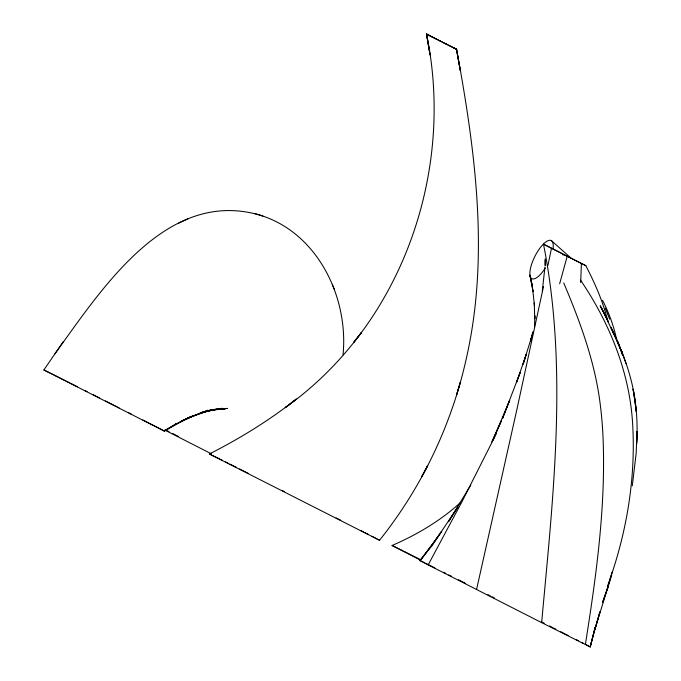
<?xml version="1.0" encoding="UTF-8"?>
<svg xmlns="http://www.w3.org/2000/svg" width="681" height="681" viewBox="0 0 681 681"><rect width="100%" height="100%" fill="white"/><g stroke="black" fill="none" stroke-linecap="round" stroke-linejoin="round"><path stroke-width="1.02" d="M545.285 260.091L545.192 265.573L545.149 258.882M534.534 326.854L534.84 315.669L534.747 318.768L534.262 302.977L534.483 305.692L532.729 289.697M562.302 253.8L581.387 263.453L580.706 282.547M343.028 354.844C348.791 297.103 317.295 232.085 259.044 214.864C165.662 188.416 101.239 290.029 54.999 353.66M544.962 267.02L542.272 291.034M590.274 646.95L595.041 627.524L590.24 646.95L541.65 622.621C553.006 497.249 568.269 368.906 543.481 244.173L561.093 253.009M632.3 485.774L636.173 453.291L636.982 431.558L636.667 443.544C637.816 425.336 636.752 406.983 633.066 389.106L636.301 411.511L634.947 399.594L635.245 401.398C631.798 375.589 622.502 350.979 611.163 327.68L622.315 353.235L621.208 350.153L626.069 363.654M585.354 644.584C596.318 575.309 606.167 505.191 602.923 434.87A100.175 20.719 89.3 0 0 600.438 406.029C595.449 363.211 580.425 322.419 563.723 282.955M547.916 265.437L551.499 248.301L543.532 244.207M543.506 286.463L517.024 408.889L476.538 589.61M567.196 256.286L559.629 283.832M532.593 333.349L530.465 340.968L533.3 331.553L523.119 364.199L526.26 354.409L516.479 382.611L520.25 372.311L502.595 418.347L509.66 400.351L492.882 440.164L501.344 420.943L491.759 441.926M612.057 572.236L607.435 588.554L602.634 602.234L608.193 586.196L594.794 629.67L599.918 611.759L590.104 646.839L586.298 644.83M611.734 575.028L607.435 588.554L608.193 586.196M607.639 585.745C625.975 535.445 635.484 481.595 632.845 428.017C630.683 374.78 610.244 323.858 580.527 280.138M496.151 434.095L461.871 501.914L428.179 564.881L419.956 560.557L432.333 544.902L420.134 560.659L441.688 531.427L431.15 546.715L457.896 507.03L448.498 521.697L470.792 485.119M154.774 426.085L164.121 430.954L176.575 423.565L164.3 431.073L43.882 369.97L63.086 341.896M428.136 34.859L426.493 34.059L430.026 54.923L426.553 34.076C455.18 172.455 401.552 325.024 285.228 407.63L296.329 399.049C269.387 420.356 240.001 438.428 209.399 453.98L379.521 540.288C422.135 486.906 452.193 423.625 466.681 356.87C489.435 255.264 475.21 150.348 456.593 49.33L455.138 48.564M460.424 502.629C440.394 520.82 416.849 534.789 392.069 545.49L420.449 560.097M188.067 218.712L178.754 223.096M218.865 408.881L221.759 409.213L217.23 408.983L224.951 409.051L214.43 409.468L227.428 408.413L209.152 410.515L222.415 408.328L201.423 412.516L214.532 409.426L199.15 413.58L212.038 409.587L187.479 417.955L208.054 410.234L181.631 420.952L193.659 415.657L174.608 424.816L185.709 419.07L164.3 431.073M214.43 409.468L221.683 408.872M419.956 560.557L421.428 561.229M209.399 453.98L222.151 460.228M379.521 540.288L378.815 539.854M455.734 48.87L456.585 49.321L454.27 48.181M392.069 545.49L403.271 551.006M262.823 216.005L254.822 213.596M456.593 49.33L455.504 48.794M43.882 369.97L50.411 373.171M581.387 263.453L585.907 265.684L551.499 248.301M422.356 561.68L424.876 562.923M427.574 34.578L426.553 34.076L428.681 35.199M426.468 563.706L432.435 566.686M427.864 34.722L428.809 35.191M452.542 47.312L455.214 48.649M51.203 373.563L53.075 374.499M428.511 35.046L429.609 35.591L428.468 35.089M429.294 35.438L430.545 36.067M54.012 374.967L57.332 376.636M58.098 377.019L65.529 380.756M225.513 461.914L228.007 463.165M404.191 551.465L406.021 552.385M229.855 464.093L236.103 467.234M433.227 567.077L434.801 567.869M430.213 35.897L434.078 37.847M449.009 45.533L452.874 47.483M165.56 429.949L169.033 431.694M172.438 433.405L175.809 435.108M66.329 381.156L69.547 382.782M420.092 559.467L406.94 552.853M239.516 468.954L248.565 473.516M448.822 574.917L451.18 576.1M443.561 572.27L445.774 573.376M433.712 37.659L439.952 40.817M443.135 42.562L449.366 45.712M176.651 435.534L178.49 436.461M70.347 383.182L77.464 386.774M84.555 390.358L87.074 391.635M487.937 594.675L490.354 595.901M458.483 579.778L461.82 581.463M462.663 581.889L465.191 583.166M541.65 622.621L428.179 564.881M439.509 40.596L451.46 46.666M443.569 42.784L431.626 36.706M445.297 43.533L446.591 44.188M211.502 453.887L164.734 430.051M491.988 596.726L494.457 597.978M93.127 394.699L99.273 397.815M282.462 490.652L284.352 491.614M105.402 400.922L116.408 406.514M117.243 406.932L119.098 407.876M435.917 38.894L437.236 39.566M554.053 628.274L555.807 629.167M549.524 625.967L553.176 627.822M541.821 622.034L544.17 623.234M336.116 517.918L340.806 520.31M128.854 412.839L131.288 414.082M450.728 46.291L453.793 47.866M430.23 35.991L432.358 37.08M429.294 35.514L430.537 36.153M566.209 634.488L568.09 635.45M565.46 634.105L560.821 631.73M142.908 420.007L153.974 425.676M453.529 47.73L454.619 48.291M576.39 639.706L578.458 640.77M365.186 532.789L368.464 534.474M361.151 530.72L363.569 531.955M454.406 48.181L455.317 48.649M582.051 642.626L583.608 643.426M427.94 34.816L426.493 34.059M371.962 536.279L374.175 537.428M374.916 537.811L377.231 539.02M551.695 240.887L570.772 257.912M562.038 253.485L563.187 255.094M606.882 318.751L600.148 305.726L608.346 321.662M585.754 265.599C595.049 283.492 603.272 302.117 607.971 321.798M602.549 300.338C609.103 313.005 613.947 326.539 616.841 340.509M601.383 307.284L614.39 335.554M612.772 330.915L622.315 353.235M332.302 284.394L334.252 289.161M605.273 308.187L609.682 319.21M617.837 341.334L622.332 354.929M530.167 276.128L532.031 284.888L529.963 275.013L533.061 291.723L531.427 281.721M545.311 267.991A21.358 7.414 -63.2 0 1 530.005 275.362A21.358 7.414 -63.2 0 1 541.744 245.85A21.358 7.414 -63.2 0 1 553.04 248.556M460.254 382.424L456.602 394.912L460.254 382.424M427.608 465.693L421.701 476.828L427.685 465.702M361.568 332.354L353.558 342.637L361.594 332.345M460.237 70.245L456.508 49.279L460.228 70.245"/></g></svg>
